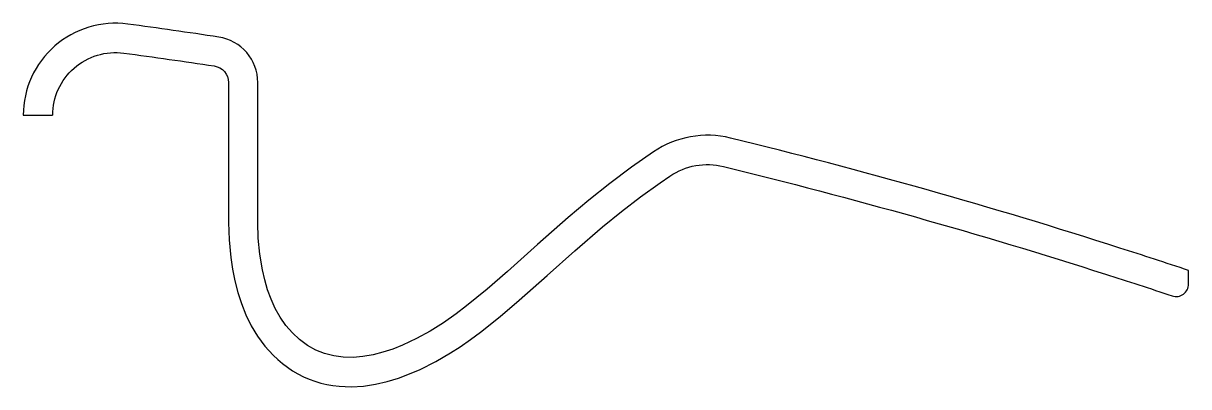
# Model space of a CAD drawing. Extents: x 11254 to 11393, y 245 to 289.
import ezdxf

# ---------------------------------------------------------------- set-up
doc = ezdxf.new("R2010")
doc.units = 0
doc.layers.get('0').update_dxf_attribs({"linetype": 'CONTINUOUS'})

msp = doc.modelspace()

# ---------------------------------------------------------------- linework, layer by layer
msp.add_lwpolyline([(11257.53, 277.83, -0.454238), (11266.02, 285.26, -0.004106), (11276.81, 283.72, -0.37099), (11278.51, 281.74), (11278.51, 265.03), (11278.58, 262.93), (11278.77, 260.83), (11278.98, 259.43), (11279.26, 258.05), (11279.62, 256.67), (11280.05, 255.32), (11280.59, 253.98), (11281.23, 252.69), (11281.98, 251.44), (11282.85, 250.26), (11283.84, 249.16), (11284.38, 248.65), (11284.94, 248.17), (11285.54, 247.72), (11286.15, 247.31), (11286.79, 246.93), (11287.45, 246.59), (11288.13, 246.3), (11288.83, 246.04), (11289.54, 245.83), (11290.25, 245.66), (11290.98, 245.53), (11291.71, 245.45), (11293.17, 245.39), (11294.62, 245.48), (11296.04, 245.7), (11297.43, 246.02), (11298.79, 246.43), (11300.11, 246.92), (11301.39, 247.47), (11303.24, 248.4), (11305.01, 249.43), (11306.15, 250.16), (11307.39, 251.02), (11308.59, 251.92), (11310.93, 253.79), (11313.2, 255.73), (11316.53, 258.7), (11319.83, 261.65), (11323.16, 264.5), (11325.41, 266.32), (11327.69, 268.08), (11330.02, 269.76), (11331.2, 270.57, -0.21205), (11337.58, 271.71, -0.017375), (11383.17, 258.85, -0.002962), (11391.13, 256.25, 0.511943), (11393.1, 257.67), (11393.1, 259.28, 0.002936), (11384.9, 261.97, 0.017564), (11338.42, 275.11, 0.211847), (11329.24, 273.47), (11326.61, 271.62), (11324.04, 269.69), (11321.52, 267.68), (11319.04, 265.6), (11315.4, 262.39), (11311.79, 259.16), (11309.38, 257.06), (11308.16, 256.04), (11306.93, 255.06), (11305.69, 254.11), (11304.16, 253.04), (11302.58, 252.05), (11300.95, 251.15), (11299.27, 250.36), (11298.11, 249.9), (11296.94, 249.52), (11295.76, 249.21), (11294.56, 249), (11293.38, 248.9), (11292.21, 248.92), (11291.07, 249.07), (11289.97, 249.35), (11288.92, 249.77), (11287.92, 250.33), (11286.99, 251.02), (11286.14, 251.82), (11285.37, 252.72), (11284.69, 253.69), (11284.1, 254.74), (11283.6, 255.84), (11283.18, 256.99), (11282.83, 258.17), (11282.55, 259.38), (11282.25, 261.24), (11282.07, 263.13), (11282.01, 265.03), (11282.01, 281.74, 0.37099), (11277.34, 287.18, 0.003987), (11266.49, 288.73, 0.453988), (11254.02, 277.83), (11257.52, 277.83)], format="xyb")

doc.saveas('drawing.dxf')
